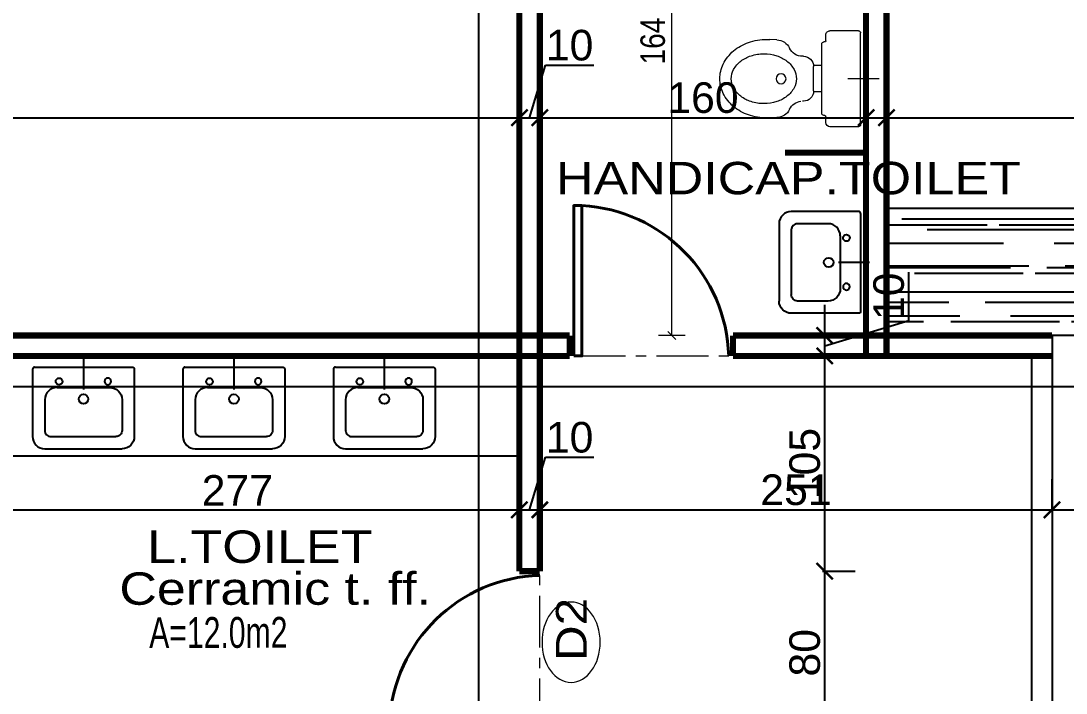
# Model space of a CAD drawing. Extents: x 250879 to 348495, y -51522 to -9360.
# Drawn here: x 288545 to 289057, y -21243 to -20914 of the extents above; entities that cross this region are included whole.
import ezdxf

# ---------------------------------------------------------------- set-up
doc = ezdxf.new("R2010")
doc.units = 0
doc.linetypes.add('CENTER', pattern=[50.8, 31.75, -6.35, 6.35, -6.35])
doc.layers.get('0').update_dxf_attribs({"linetype": 'CONTINUOUS'})
doc.layers.get('DEFPOINTS').update_dxf_attribs({"color": 9, "linetype": 'CONTINUOUS'})
for name, color, linetype, lineweight in [('A-Axis', 1, 'CENTER', 9), ('A-text finishing', 6, 'CONTINUOUS', 13), ('A-text function', 30, 'CONTINUOUS', 20), ('dimention', 151, 'CONTINUOUS', 13), ('FURN', 126, 'CONTINUOUS', 9), ('SECTION-ar', 131, 'CONTINUOUS', 40)]:
    doc.layers.add(name, color=color, linetype=linetype, lineweight=lineweight)
for name, color, linetype in [('AXIS', 1, 'CONTINUOUS'), ('elevat', 4, 'CONTINUOUS'), ('FURNITURE', 4, 'CONTINUOUS'), ('HATCH', 8, 'CONTINUOUS'), ('TEXT', 3, 'CONTINUOUS'), ('WALL', 7, 'CONTINUOUS')]:
    doc.layers.add(name, color=color, linetype=linetype)
doc.styles.add('ARIAL', font='BOD_CR.TTF', dxfattribs={"width": 1.2})
doc.styles.get("Standard").update_dxf_attribs({"font": 'sanss___.ttf', "height": 15})
doc.styles.add('yon', font='ARIALN.TTF')
doc.dimstyles.new('CM', dxfattribs={"dimscale": 0, "dimtxt": 12, "dimasz": 0.4, "dimexe": 50, "dimexo": 1000, "dimgap": 0.03, "dimtad": 1, "dimdec": 0, "dimzin": 0, "dimdsep": 46, "dimtxsty": 'yon', "dimblk": 'Ar thick3', "dimcen": 3, "dimdle": 8, "dimse1": 1, "dimse2": 1, "dimclrd": 8, "dimclre": 8, "dimclrt": 30, "dimadec": 0, "dimazin": 0, "dimtfac": 1, "dimtdec": 0, "dimtix": 1, "dimtmove": 1, "dimatfit": 3, "dimfxl": 50, "dimtolj": 1, "dimtzin": 0, "dimlwd": 9, "dimarcsym": 0})
doc.dimstyles.new('STANDARD$0', dxfattribs={"dimscale": 0, "dimtxt": 12, "dimasz": 8, "dimexe": 15, "dimexo": 0.0625, "dimgap": 2, "dimtad": 1, "dimdec": 0, "dimzin": 0, "dimdsep": 46, "dimtxsty": 'Standard', "dimblk1": 'ARCHTICK', "dimblk2": 'ARCHTICK', "dimsah": 1, "dimcen": 0.09, "dimdle": 15, "dimclrd": 3, "dimclre": 3, "dimclrt": 3, "dimazin": 0, "dimtfac": 1, "dimtdec": 0, "dimtofl": 0, "dimtmove": 1, "dimatfit": 3, "dimldrblk": 'ARCHTICK', "dimfxl": 1.0455, "dimfxlon": 1, "dimtolj": 1, "dimtzin": 0, "dimarcsym": 0})

# ---------------------------------------------------------------- blocks, each defined once
blk = doc.blocks.new('AXISG')
at = {"layer": 'AXIS'}
for p, q in [((306395.36, -19949.16), (306395.36, -23531.69)), ((305610.04, -21092.83), (307936.9, -21092.83))]:
    blk.add_line(p, q, dxfattribs=at)
blk = doc.blocks.new('D95')
at = {"layer": 'A-Axis'}
blk.add_line((307625.71, -30976.98), (307530.71, -30976.98), dxfattribs=at)
at = {"layer": 'SECTION-ar', "ltscale": 20}
blk.add_lwpolyline([(307625.71, -30976.98), (307620.71, -30976.98), (307620.71, -30884.88), (307625.71, -30884.88)], close=True, dxfattribs=at)
blk.add_arc((307625.64, -30979.72), 94.97, 92.97547, 178.34595, dxfattribs=at)
blk = doc.blocks.new('hg')
at = {"layer": 'elevat'}
for p, q in [((91202.32, 75504.43), (91202.32, 75489.24)), ((91177.36, 75499.14), (91177.36, 75466.14)), ((91226.27, 75500.14), (91178.36, 75500.14)), ((91227.27, 75499.14), (91227.27, 75466.14)), ((91215.27, 75490.14), (91189.36, 75490.14)), ((91183.36, 75484.14), (91183.36, 75469.14)), ((91221.27, 75484.14), (91221.27, 75469.14)), ((91218.27, 75466.14), (91186.36, 75466.14)), ((91221.27, 75460.14), (91183.36, 75460.14))]:
    blk.add_line(p, q, dxfattribs=at)
for centre, major_axis, start_param, end_param in [((91178.36, 75499.14), (0.707, 0.707), 0.785398, 2.356194), ((91190.36, 75493.14), (-1.16, -1.16), 3.141593, 9.424778), ((91189.36, 75484.14), (-4.24, 4.24), -0.785398, 0.785398), ((91183.36, 75466.14), (4.24, 4.24), 2.356194, 3.926991), ((91186.36, 75469.14), (2.12, 2.12), 2.356194, 3.926991)]:
    blk.add_ellipse(centre, major_axis=major_axis, ratio=1, start_param=start_param, end_param=end_param, dxfattribs=at)
at = {"layer": 'elevat', "extrusion": (0, 0, -1)}
for centre, major_axis, start_param, end_param in [((91226.27, 75499.14), (-0.707, 0.707), 0.785398, 2.356194), ((91214.27, 75493.14), (-1.16, -1.16), 4.712389, 10.995574), ((91202.27, 75484.49), (-1.65, -1.65), 4.712389, 10.995574), ((91215.27, 75484.14), (4.24, 4.24), -0.785398, 0.785398), ((91218.27, 75469.14), (-2.12, 2.12), 2.356194, 3.926991), ((91221.27, 75466.14), (-4.24, 4.24), 2.356194, 3.926991)]:
    blk.add_ellipse(centre, major_axis=major_axis, ratio=1, start_param=start_param, end_param=end_param, dxfattribs=at)
blk = doc.blocks.new('_ARCHTICK')
at = {"color": 0, "linetype": 'ByBlock', "const_width": 0.15}
blk.add_lwpolyline([(-0.5, -0.5), (0.5, 0.5)], dxfattribs=at)
blk = doc.blocks.new('*D417')
at = {"layer": 'DEFPOINTS', "color": 0, "linetype": 'Continuous', "transparency": 16777216}
for p in [(289050.29, -21077.83), (289163.15, -21077.83), (288849.66, -21732.92)]:
    blk.add_point(p, dxfattribs=at)
at = {"layer": 'WALL', "color": 3, "linetype": 'Continuous', "lineweight": -2, "transparency": 16777216}
for p, q in [((289163.15, -21747.92), (289163.15, -21062.83)), ((289162.11, -21077.83), (289178.15, -21077.83)), ((289162.11, -21732.92), (289178.15, -21732.92))]:
    blk.add_line(p, q, dxfattribs=at)
at = {"layer": 'WALL', "color": 3, "linetype": 'Continuous', "lineweight": -2, "transparency": 16777216, "xscale": 8, "yscale": 8, "zscale": 8}
for p, rotation in [((289163.15, -21077.83), 90), ((289163.15, -21732.92), 270)]:
    blk.add_blockref('_ARCHTICK', p, dxfattribs=dict(at, rotation=rotation))
at = {"layer": 'WALL', "color": 3, "linetype": 'Continuous', "transparency": 16777216, "insert": (289153.41, -21405.37), "char_height": 15, "attachment_point": 5, "rotation": 90}
blk.add_mtext('\\A1;655', dxfattribs=at)
blk = doc.blocks.new('*D418')
at = {"layer": 'DEFPOINTS', "color": 0, "linetype": 'Continuous', "transparency": 16777216}
for p in [(289050.29, -21067.83), (289163.15, -21067.83), (289050.29, -21077.83)]:
    blk.add_point(p, dxfattribs=at)
at = {"layer": 'WALL', "color": 3, "linetype": 'Continuous', "lineweight": -2, "transparency": 16777216}
for p, q in [((289204.33, -21060.48), (289204.33, -21036.71)), ((289163.15, -21092.83), (289163.15, -21052.83)), ((289163.15, -21072.83), (289204.33, -21060.48)), ((289162.11, -21067.83), (289178.15, -21067.83)), ((289162.11, -21077.83), (289178.15, -21077.83))]:
    blk.add_line(p, q, dxfattribs=at)
at = {"layer": 'WALL', "color": 3, "linetype": 'Continuous', "lineweight": -2, "transparency": 16777216, "xscale": 8, "yscale": 8, "zscale": 8}
for p, rotation in [((289163.15, -21067.83), 90), ((289163.15, -21077.83), 270)]:
    blk.add_blockref('_ARCHTICK', p, dxfattribs=dict(at, rotation=rotation))
at = {"layer": 'WALL', "color": 3, "linetype": 'Continuous', "transparency": 16777216, "insert": (289194.6, -21048.59), "char_height": 15, "attachment_point": 5, "rotation": 90}
blk.add_mtext('\\A1;10', dxfattribs=at)
blk = doc.blocks.new('*D419')
at = {"layer": 'DEFPOINTS', "color": 0, "linetype": 'Continuous', "transparency": 16777216}
for p in [(288969.07, -20759.29), (289163.15, -20759.29), (289050.29, -21067.83)]:
    blk.add_point(p, dxfattribs=at)
at = {"layer": 'WALL', "color": 3, "linetype": 'Continuous', "lineweight": -2, "transparency": 16777216}
for p, q in [((289163.15, -21082.83), (289163.15, -20744.29)), ((289162.11, -20759.29), (289178.15, -20759.29)), ((289162.11, -21067.83), (289178.15, -21067.83))]:
    blk.add_line(p, q, dxfattribs=at)
at = {"layer": 'WALL', "color": 3, "linetype": 'Continuous', "lineweight": -2, "transparency": 16777216, "xscale": 8, "yscale": 8, "zscale": 8}
for p, rotation in [((289163.15, -20759.29), 90), ((289163.15, -21067.83), 270)]:
    blk.add_blockref('_ARCHTICK', p, dxfattribs=dict(at, rotation=rotation))
at = {"layer": 'WALL', "color": 3, "linetype": 'Continuous', "transparency": 16777216, "insert": (289153.41, -20913.56), "char_height": 15, "attachment_point": 5, "rotation": 90}
blk.add_mtext('\\A1;309', dxfattribs=at)
blk = doc.blocks.new('*D858')
at = {"layer": 'DEFPOINTS', "color": 0, "linetype": 'Continuous', "transparency": 16777216}
for p in [(288799.07, -21183.3), (288938.77, -21183.3), (288799.07, -21263.3)]:
    blk.add_point(p, dxfattribs=at)
at = {"layer": 'WALL', "color": 3, "linetype": 'Continuous', "lineweight": -2, "transparency": 16777216}
for p, q in [((288938.77, -21278.3), (288938.77, -21168.3)), ((288937.72, -21183.3), (288953.77, -21183.3)), ((288937.72, -21263.3), (288953.77, -21263.3))]:
    blk.add_line(p, q, dxfattribs=at)
at = {"layer": 'WALL', "color": 3, "linetype": 'Continuous', "lineweight": -2, "transparency": 16777216, "xscale": 8, "yscale": 8, "zscale": 8}
for p, rotation in [((288938.77, -21183.3), 90), ((288938.77, -21263.3), 270)]:
    blk.add_blockref('_ARCHTICK', p, dxfattribs=dict(at, rotation=rotation))
at = {"layer": 'WALL', "color": 3, "linetype": 'Continuous', "transparency": 16777216, "insert": (288929.04, -21223.3), "char_height": 15, "attachment_point": 5, "rotation": 90}
blk.add_mtext('\\A1;80', dxfattribs=at)
blk = doc.blocks.new('*D859')
at = {"layer": 'DEFPOINTS', "color": 0, "linetype": 'Continuous', "transparency": 16777216}
for p in [(288833.01, -21077.83), (288938.77, -21077.83), (288799.07, -21183.3)]:
    blk.add_point(p, dxfattribs=at)
at = {"layer": 'WALL', "color": 3, "linetype": 'Continuous', "lineweight": -2, "transparency": 16777216}
for p, q in [((288938.77, -21198.3), (288938.77, -21062.83)), ((288937.72, -21077.83), (288953.77, -21077.83)), ((288937.72, -21183.3), (288953.77, -21183.3))]:
    blk.add_line(p, q, dxfattribs=at)
at = {"layer": 'WALL', "color": 3, "linetype": 'Continuous', "lineweight": -2, "transparency": 16777216, "xscale": 8, "yscale": 8, "zscale": 8}
for p, rotation in [((288938.77, -21077.83), 90), ((288938.77, -21183.3), 270)]:
    blk.add_blockref('_ARCHTICK', p, dxfattribs=dict(at, rotation=rotation))
at = {"layer": 'WALL', "color": 3, "linetype": 'Continuous', "transparency": 16777216, "insert": (288929.04, -21130.57), "char_height": 15, "attachment_point": 5, "rotation": 90}
blk.add_mtext('\\A1;105', dxfattribs=at)
blk = doc.blocks.new('*D860')
at = {"layer": 'DEFPOINTS', "color": 0, "linetype": 'Continuous', "transparency": 16777216}
for p in [(288833.01, -21067.83), (288938.77, -21067.83), (288833.01, -21077.83)]:
    blk.add_point(p, dxfattribs=at)
at = {"layer": 'WALL', "color": 3, "linetype": 'Continuous', "lineweight": -2, "transparency": 16777216}
for p, q in [((288979.95, -21060.48), (288979.95, -21036.71)), ((288938.77, -21092.83), (288938.77, -21052.83)), ((288938.77, -21072.83), (288979.95, -21060.48)), ((288937.72, -21067.83), (288953.77, -21067.83)), ((288937.72, -21077.83), (288953.77, -21077.83))]:
    blk.add_line(p, q, dxfattribs=at)
at = {"layer": 'WALL', "color": 3, "linetype": 'Continuous', "lineweight": -2, "transparency": 16777216, "xscale": 8, "yscale": 8, "zscale": 8}
for p, rotation in [((288938.77, -21067.83), 90), ((288938.77, -21077.83), 270)]:
    blk.add_blockref('_ARCHTICK', p, dxfattribs=dict(at, rotation=rotation))
at = {"layer": 'WALL', "color": 3, "linetype": 'Continuous', "transparency": 16777216, "insert": (288970.22, -21048.59), "char_height": 15, "attachment_point": 5, "rotation": 90}
blk.add_mtext('\\A1;10', dxfattribs=at)
blk = doc.blocks.new('*D864')
at = {"layer": 'DEFPOINTS', "color": 0, "linetype": 'Continuous', "transparency": 16777216}
for p in [(288789.07, -20961.06), (288202.54, -20984.58), (288789.07, -20984.58)]:
    blk.add_point(p, dxfattribs=at)
at = {"layer": 'WALL', "color": 3, "linetype": 'Continuous', "lineweight": -2, "transparency": 16777216}
for p, q in [((288202.54, -20962.11), (288202.54, -20946.06)), ((288789.07, -20962.11), (288789.07, -20946.06)), ((288187.54, -20961.06), (288804.07, -20961.06))]:
    blk.add_line(p, q, dxfattribs=at)
at = {"layer": 'WALL', "color": 3, "linetype": 'Continuous', "lineweight": -2, "transparency": 16777216, "xscale": 8, "yscale": 8, "zscale": 8, "rotation": 180}
blk.add_blockref('_ARCHTICK', (288202.54, -20961.06), dxfattribs=at)
at = {"layer": 'WALL', "color": 3, "linetype": 'Continuous', "lineweight": -2, "transparency": 16777216, "xscale": 8, "yscale": 8, "zscale": 8}
blk.add_blockref('_ARCHTICK', (288789.07, -20961.06), dxfattribs=at)
at = {"layer": 'WALL', "color": 3, "linetype": 'Continuous', "transparency": 16777216, "insert": (288495.8, -20951.34), "char_height": 15, "attachment_point": 5}
blk.add_mtext('\\A1;587', dxfattribs=at)
blk = doc.blocks.new('*D865')
at = {"layer": 'DEFPOINTS', "color": 0, "linetype": 'Continuous', "transparency": 16777216}
for p in [(288799.07, -20961.06), (288799.07, -20981.12), (288789.07, -20984.58)]:
    blk.add_point(p, dxfattribs=at)
at = {"layer": 'WALL', "color": 3, "linetype": 'Continuous', "lineweight": -2, "transparency": 16777216}
for p, q in [((288794.07, -20961.06), (288801.79, -20935.34)), ((288801.79, -20935.34), (288825.56, -20935.34)), ((288789.07, -20962.11), (288789.07, -20946.06)), ((288799.07, -20962.11), (288799.07, -20946.06)), ((288774.07, -20961.06), (288814.07, -20961.06))]:
    blk.add_line(p, q, dxfattribs=at)
at = {"layer": 'WALL', "color": 3, "linetype": 'Continuous', "lineweight": -2, "transparency": 16777216, "xscale": 8, "yscale": 8, "zscale": 8, "rotation": 180}
blk.add_blockref('_ARCHTICK', (288789.07, -20961.06), dxfattribs=at)
at = {"layer": 'WALL', "color": 3, "linetype": 'Continuous', "lineweight": -2, "transparency": 16777216, "xscale": 8, "yscale": 8, "zscale": 8}
blk.add_blockref('_ARCHTICK', (288799.07, -20961.06), dxfattribs=at)
at = {"layer": 'WALL', "color": 3, "linetype": 'Continuous', "transparency": 16777216, "insert": (288813.68, -20925.61), "char_height": 15, "attachment_point": 5}
blk.add_mtext('\\A1;10', dxfattribs=at)
blk = doc.blocks.new('*D866')
at = {"layer": 'DEFPOINTS', "color": 0, "linetype": 'Continuous', "transparency": 16777216}
for p in [(288959.07, -20961.06), (288959.07, -20969.99), (288799.07, -20981.12)]:
    blk.add_point(p, dxfattribs=at)
at = {"layer": 'WALL', "color": 3, "linetype": 'Continuous', "lineweight": -2, "transparency": 16777216}
for p, q in [((288799.07, -20962.11), (288799.07, -20946.06)), ((288959.07, -20962.11), (288959.07, -20946.06)), ((288784.07, -20961.06), (288974.07, -20961.06))]:
    blk.add_line(p, q, dxfattribs=at)
at = {"layer": 'WALL', "color": 3, "linetype": 'Continuous', "lineweight": -2, "transparency": 16777216, "xscale": 8, "yscale": 8, "zscale": 8, "rotation": 180}
blk.add_blockref('_ARCHTICK', (288799.07, -20961.06), dxfattribs=at)
at = {"layer": 'WALL', "color": 3, "linetype": 'Continuous', "lineweight": -2, "transparency": 16777216, "xscale": 8, "yscale": 8, "zscale": 8}
blk.add_blockref('_ARCHTICK', (288959.07, -20961.06), dxfattribs=at)
at = {"layer": 'WALL', "color": 3, "linetype": 'Continuous', "transparency": 16777216, "insert": (288879.07, -20951.33), "char_height": 15, "attachment_point": 5}
blk.add_mtext('\\A1;160', dxfattribs=at)
blk = doc.blocks.new('*D867')
at = {"layer": 'DEFPOINTS', "color": 0, "linetype": 'Continuous', "transparency": 16777216}
for p in [(289384.39, -20961.06), (289384.39, -20966.28), (288969.07, -21028.75)]:
    blk.add_point(p, dxfattribs=at)
at = {"layer": 'WALL', "color": 3, "linetype": 'Continuous', "lineweight": -2, "transparency": 16777216}
for p, q in [((288969.07, -20962.11), (288969.07, -20946.06)), ((289384.39, -20962.11), (289384.39, -20946.06)), ((288954.07, -20961.06), (289399.39, -20961.06))]:
    blk.add_line(p, q, dxfattribs=at)
at = {"layer": 'WALL', "color": 3, "linetype": 'Continuous', "lineweight": -2, "transparency": 16777216, "xscale": 8, "yscale": 8, "zscale": 8, "rotation": 180}
blk.add_blockref('_ARCHTICK', (288969.07, -20961.06), dxfattribs=at)
at = {"layer": 'WALL', "color": 3, "linetype": 'Continuous', "lineweight": -2, "transparency": 16777216, "xscale": 8, "yscale": 8, "zscale": 8}
blk.add_blockref('_ARCHTICK', (289384.39, -20961.06), dxfattribs=at)
at = {"layer": 'WALL', "color": 3, "linetype": 'Continuous', "transparency": 16777216, "insert": (289176.73, -20951.34), "char_height": 15, "attachment_point": 5}
blk.add_mtext('\\A1;415', dxfattribs=at)
blk = doc.blocks.new('*D874')
at = {"layer": 'DEFPOINTS', "color": 0, "linetype": 'Continuous', "transparency": 16777216}
for p in [(288789.07, -21153.23), (288512.43, -21167.44), (288789.07, -21167.44)]:
    blk.add_point(p, dxfattribs=at)
at = {"layer": 'WALL', "color": 3, "linetype": 'Continuous', "lineweight": -2, "transparency": 16777216}
for p, q in [((288512.43, -21154.28), (288512.43, -21138.23)), ((288789.07, -21154.28), (288789.07, -21138.23)), ((288497.43, -21153.23), (288804.07, -21153.23))]:
    blk.add_line(p, q, dxfattribs=at)
at = {"layer": 'WALL', "color": 3, "linetype": 'Continuous', "lineweight": -2, "transparency": 16777216, "xscale": 8, "yscale": 8, "zscale": 8, "rotation": 180}
blk.add_blockref('_ARCHTICK', (288512.43, -21153.23), dxfattribs=at)
at = {"layer": 'WALL', "color": 3, "linetype": 'Continuous', "lineweight": -2, "transparency": 16777216, "xscale": 8, "yscale": 8, "zscale": 8}
blk.add_blockref('_ARCHTICK', (288789.07, -21153.23), dxfattribs=at)
at = {"layer": 'WALL', "color": 3, "linetype": 'Continuous', "transparency": 16777216, "insert": (288650.75, -21143.73), "char_height": 15, "attachment_point": 5}
blk.add_mtext('\\A1;277', dxfattribs=at)
blk = doc.blocks.new('*D875')
at = {"layer": 'DEFPOINTS', "color": 0, "linetype": 'Continuous', "transparency": 16777216}
for p in [(288799.07, -21153.23), (288789.07, -21167.44), (288799.07, -21167.44)]:
    blk.add_point(p, dxfattribs=at)
at = {"layer": 'WALL', "color": 3, "linetype": 'Continuous', "lineweight": -2, "transparency": 16777216}
for p, q in [((288794.07, -21153.23), (288801.79, -21127.5)), ((288801.79, -21127.5), (288825.56, -21127.5)), ((288789.07, -21154.28), (288789.07, -21138.23)), ((288799.07, -21154.28), (288799.07, -21138.23)), ((288774.07, -21153.23), (288814.07, -21153.23))]:
    blk.add_line(p, q, dxfattribs=at)
at = {"layer": 'WALL', "color": 3, "linetype": 'Continuous', "lineweight": -2, "transparency": 16777216, "xscale": 8, "yscale": 8, "zscale": 8, "rotation": 180}
blk.add_blockref('_ARCHTICK', (288789.07, -21153.23), dxfattribs=at)
at = {"layer": 'WALL', "color": 3, "linetype": 'Continuous', "lineweight": -2, "transparency": 16777216, "xscale": 8, "yscale": 8, "zscale": 8}
blk.add_blockref('_ARCHTICK', (288799.07, -21153.23), dxfattribs=at)
at = {"layer": 'WALL', "color": 3, "linetype": 'Continuous', "transparency": 16777216, "insert": (288813.68, -21117.78), "char_height": 15, "attachment_point": 5}
blk.add_mtext('\\A1;10', dxfattribs=at)
blk = doc.blocks.new('*D876')
at = {"layer": 'DEFPOINTS', "color": 0, "linetype": 'Continuous', "transparency": 16777216}
for p in [(289050.29, -21153.23), (288799.07, -21167.44), (289050.29, -21187.01)]:
    blk.add_point(p, dxfattribs=at)
at = {"layer": 'WALL', "color": 3, "linetype": 'Continuous', "lineweight": -2, "transparency": 16777216}
for p, q in [((288799.07, -21154.28), (288799.07, -21138.23)), ((289050.29, -21154.28), (289050.29, -21138.23)), ((288784.07, -21153.23), (289065.29, -21153.23))]:
    blk.add_line(p, q, dxfattribs=at)
at = {"layer": 'WALL', "color": 3, "linetype": 'Continuous', "lineweight": -2, "transparency": 16777216, "xscale": 8, "yscale": 8, "zscale": 8, "rotation": 180}
blk.add_blockref('_ARCHTICK', (288799.07, -21153.23), dxfattribs=at)
at = {"layer": 'WALL', "color": 3, "linetype": 'Continuous', "lineweight": -2, "transparency": 16777216, "xscale": 8, "yscale": 8, "zscale": 8}
blk.add_blockref('_ARCHTICK', (289050.29, -21153.23), dxfattribs=at)
at = {"layer": 'WALL', "color": 3, "linetype": 'Continuous', "transparency": 16777216, "insert": (288924.68, -21143.5), "char_height": 15, "attachment_point": 5}
blk.add_mtext('\\A1;251', dxfattribs=at)
blk = doc.blocks.new('*D877')
at = {"layer": 'DEFPOINTS', "color": 0, "linetype": 'Continuous', "transparency": 16777216}
for p in [(289384.39, -21077.83), (289384.39, -21153.23), (289050.29, -21187.01)]:
    blk.add_point(p, dxfattribs=at)
at = {"layer": 'WALL', "color": 3, "linetype": 'Continuous', "lineweight": -2, "transparency": 16777216}
for p, q in [((289050.29, -21154.28), (289050.29, -21138.23)), ((289035.29, -21153.23), (289399.39, -21153.23)), ((289384.39, -21152.18), (289384.39, -21168.23))]:
    blk.add_line(p, q, dxfattribs=at)
at = {"layer": 'WALL', "color": 3, "linetype": 'Continuous', "lineweight": -2, "transparency": 16777216, "xscale": 8, "yscale": 8, "zscale": 8, "rotation": 180}
blk.add_blockref('_ARCHTICK', (289050.29, -21153.23), dxfattribs=at)
at = {"layer": 'WALL', "color": 3, "linetype": 'Continuous', "lineweight": -2, "transparency": 16777216, "xscale": 8, "yscale": 8, "zscale": 8}
blk.add_blockref('_ARCHTICK', (289384.39, -21153.23), dxfattribs=at)
at = {"layer": 'WALL', "color": 3, "linetype": 'Continuous', "transparency": 16777216, "insert": (289217.34, -21143.49), "char_height": 15, "attachment_point": 5}
blk.add_mtext('\\A1;334', dxfattribs=at)
blk = doc.blocks.new('TOILET')
for p, q in [((0, 0.092), (0, -0.0627)), ((-0.225, 0), (0.225, 0)), ((-0.235, -0.01), (-0.235, -0.15)), ((0.235, -0.01), (0.235, -0.15)), ((-0.215, -0.17), (-0.185, -0.17)), ((-0.18, -0.175), (-0.18, -0.18)), ((-0.17, -0.19), (0.17, -0.19)), ((-0.065, -0.19), (-0.065, -0.2303)), ((0.065, -0.19), (0.065, -0.2303)), ((0.18, -0.175), (0.18, -0.18)), ((0.185, -0.17), (0.215, -0.17)), ((-0.06, -0.23), (0.06, -0.23)), ((-0.11, -0.28), (-0.11, -0.2844)), ((0.11, -0.28), (0.11, -0.2844)), ((-0.19, -0.4109), (-0.1922, -0.4455)), ((0.19, -0.4109), (0.1922, -0.4455))]:
    blk.add_line(p, q)
blk.add_lwpolyline([(0, -0.3142, 0.12494), (-0.0449, -0.3256, 0.105803), (-0.0863, -0.3611, 0.08665), (-0.1123, -0.4111, 0.076707), (-0.122, -0.474, 0.076707), (-0.1123, -0.537, 0.08665), (-0.0863, -0.587, 0.105803), (-0.0449, -0.6225, 0.12494), (0, -0.6338, 0.12494), (0.0449, -0.6225, 0.105803), (0.0863, -0.587, 0.08665), (0.1123, -0.537, 0.076707), (0.122, -0.474, 0.076707), (0.1123, -0.4111, 0.08665), (0.0863, -0.3611, 0.105803), (0.0449, -0.3256, 0.12494)], format="xyb", close=True)
for points in [[(-0.1922, -0.4455, 0.013212), (-0.1926, -0.46, 0.083653), (-0.1775, -0.5498, 0.091059), (-0.1362, -0.6226, 0.103953), (-0.0719, -0.6732, 0.115359), (0, -0.69, 0.115359)], [(0, -0.69, 0.115359), (0.0719, -0.6732, 0.103953), (0.1362, -0.6226, 0.091059), (0.1775, -0.5498, 0.083653), (0.1926, -0.46, 0.013212), (0.1922, -0.4455, 0.091059)]]:
    blk.add_lwpolyline(points, format="xyb")
blk.add_circle((0, -0.3899), 0.0246)
for centre, radius, start, end in [((-0.225, -0.01), 0.01, 90, 180), ((0.225, -0.01), 0.01, 0, 90), ((-0.215, -0.15), 0.02, 180, 270), ((0.215, -0.15), 0.02, 270, 0), ((-0.185, -0.175), 0.005, 0, 90), ((-0.17, -0.18), 0.01, 180, 270), ((0.17, -0.18), 0.01, 270, 0), ((0.185, -0.175), 0.005, 90, 180), ((-0.06, -0.28), 0.05, 90, 180), ((0.06, -0.28), 0.05, 0, 90), ((-0.18, -0.2844), 0.07, 295.3769, 353.5888), ((0.18, -0.2844), 0.07, 180, 244.6231), ((-0.12, -0.4109), 0.07, 115.3769, 180), ((0.12, -0.4109), 0.07, 0, 64.6231)]:
    blk.add_arc(centre, radius, start, end)
blk = doc.blocks.new('Ar thick3')
at = {"layer": 'dimention'}
blk.add_line((0, 16.2), (0, -16.2), dxfattribs=at)
at = {"layer": 'dimention', "const_width": 1.5}
blk.add_lwpolyline([(-5, -5.1), (5, 4.9)], dxfattribs=at)
blk = doc.blocks.new('*D1523')
at = {"layer": 'DEFPOINTS', "color": 0, "linetype": 'Continuous', "transparency": 16777216}
for p in [(288863.83, -20903.58), (288900.92, -20903.58), (288900.92, -21067.83)]:
    blk.add_point(p, dxfattribs=at)
at = {"layer": 'WALL', "color": 8, "linetype": 'Continuous', "lineweight": 9, "transparency": 16777216}
blk.add_line((288863.83, -21067.43), (288863.83, -20903.98), dxfattribs=at)
at = {"layer": 'WALL', "color": 8, "linetype": 'Continuous', "lineweight": 9, "transparency": 16777216, "xscale": 0.4, "yscale": 0.4, "zscale": 0.4}
for p, rotation in [((288863.83, -20903.58), 90), ((288863.83, -21067.83), 270)]:
    blk.add_blockref('Ar thick3', p, dxfattribs=dict(at, rotation=rotation))
at = {"layer": 'WALL', "color": 30, "linetype": 'Continuous', "transparency": 16777216, "insert": (288854.51, -20923.51), "char_height": 12, "attachment_point": 5, "rotation": 90, "style": 'yon'}
blk.add_mtext('\\A1;164', dxfattribs=at)

msp = doc.modelspace()

# ---------------------------------------------------------------- hatches: boundary and pattern name
at = {"layer": 'HATCH', "linetype": 'ByBlock', "ltscale": 3}
h = msp.add_hatch(dxfattribs=at)
h.set_pattern_fill('AR-RROOF', color=256, scale=0.7, style=0)
h.paths.add_polyline_path([(289384.39038, -21005.35911), (289089.23092, -21005.35911), (289089.23092, -21067.83296), (289384.39038, -21067.83296)])
h.paths.add_polyline_path([(289089.23092, -21005.35911), (288969.07146, -21005.35911), (288969.07146, -21067.83296), (289089.23092, -21067.83296)])
h.paths.add_polyline_path([(289183.12725, -21062.22926), (289183.12725, -21034.9556), (289206.07993, -21034.9556), (289206.07993, -21062.22926)], flags=24)
h.paths.add_polyline_path([(288958.74459, -21062.22926), (288958.74459, -21034.9556), (288981.69727, -21034.9556), (288981.69727, -21062.22926)], flags=9)

# ---------------------------------------------------------------- linework, layer by layer
at = {"layer": 'AXIS'}
for p, q in [((288769.07146, -19873.99297), (288769.07146, -23471.69157)), ((288057.34452, -21092.83296), (290310.61209, -21092.83296))]:
    msp.add_line(p, q, dxfattribs=at)
at = {"layer": 'FURN', "extrusion": (0, 0, -1)}
msp.add_ellipse((288814.41452, -21218.1032), major_axis=(0, -19.68597), ratio=0.724380907, dxfattribs=at)
at = {"layer": 'FURNITURE', "ltscale": 3}
for points in [[(288969.07146, -21005.35911), (289384.39038, -21005.35911), (289384.39038, -21067.83296), (288969.07146, -21067.83296)], [(289050.29312, -21067.83296), (289050.29312, -21719.47532), (289040.29312, -21719.47532), (289040.29312, -21077.83296)]]:
    msp.add_lwpolyline(points, dxfattribs=at)
msp.add_lwpolyline([(288789.07146, -21077.83296), (288512.42617, -21077.83296), (288512.42617, -21126.77053), (288789.07146, -21126.77053)], close=True, dxfattribs=at)
at = {"layer": 'WALL', "linetype": 'Continuous', "ltscale": 3}
for p, q in [((288789.07146, -21077.83296), (288789.07146, -21077.83296)), ((288799.07146, -21077.83296), (288799.07146, -21077.83296))]:
    msp.add_line(p, q, dxfattribs=at)
at = {"layer": 'WALL', "linetype": 'Continuous', "const_width": 3}
for points in [[(288789.07146, -20707.83296), (288789.07146, -21077.83296)], [(288799.07146, -20707.83296), (288799.07146, -21077.83296)], [(288969.07146, -21077.83296), (288969.07146, -20893.57755), (288799.07146, -20893.57755)], [(288893.75303, -21077.83296), (288959.07146, -21077.83296), (288959.07146, -20903.57755), (288799.07146, -20903.57755)], [(288207.19589, -21067.83296), (288813.75303, -21067.83296)], [(288813.75303, -21077.83296), (288813.75303, -21067.83296)], [(288893.75303, -21077.83296), (288893.75303, -21067.83296)], [(288893.75303, -21067.83296), (289050.29312, -21067.83296)], [(288207.71639, -21077.83296), (288813.75303, -21077.83296)], [(288353.59458, -21077.83296), (288804.07146, -21077.83296), (288804.07146, -21077.83296)], [(288803.74229, -21077.83296), (288570.5141, -21077.83296)], [(288799.07146, -21077.83296), (288789.07146, -21077.83296)], [(288789.07146, -21077.83296), (288789.07146, -21183.30025)], [(288799.07146, -21077.83296), (288799.07146, -21183.30025)], [(288799.07146, -21077.83296), (288813.75303, -21077.83296)], [(288893.75303, -21077.83296), (289050.29312, -21077.83296)], [(288799.07146, -21183.30025), (288789.07146, -21183.30025)]]:
    msp.add_lwpolyline(points, dxfattribs=at)
at = {"layer": 'WALL', "color": 6, "linetype": 'Continuous', "const_width": 3}
msp.add_lwpolyline([(288959.07146, -20978.23134), (288919.33986, -20978.23134)], dxfattribs=at)

# ---------------------------------------------------------------- block references
at = {"layer": 'FURN', "xscale": -100, "yscale": 100, "zscale": 100, "rotation": 270}
msp.add_blockref('TOILET', (288956.34292, -20941.96496), dxfattribs=at)
at = {"layer": 'FURN', "xscale": -1, "rotation": 270}
msp.add_blockref('hg', (213456.26079, -112234.26774), dxfattribs=at)
at = {"layer": 'FURN', "xscale": -1}
for p in [(379777.58984, -96583.43619), (379925.11355, -96583.43619)]:
    msp.add_blockref('hg', p, dxfattribs=at)
at = {"layer": 'FURNITURE', "ltscale": 3, "xscale": -1}
msp.add_blockref('hg', (379851.35169, -96583.43619), dxfattribs=at)
at = {"layer": 'WALL', "linetype": 'Continuous'}
msp.add_blockref('AXISG', (-17626.28918, 0), dxfattribs=at)
at = {"layer": 'WALL', "linetype": 'Continuous', "xscale": -0.7999999999883585, "yscale": 0.7999999999883585, "zscale": 0.8}
msp.add_blockref('D95', (534916.26523, 3703.7532), dxfattribs=at)
at = {"layer": 'WALL', "linetype": 'Continuous', "xscale": -0.8000000000001819, "yscale": 0.8000000000001819, "zscale": 0.8, "rotation": 90}
msp.add_blockref('D95', (264017.4853, 224839.21195), dxfattribs=at)

# ---------------------------------------------------------------- texts
at = {"layer": 'A-text finishing', "style": 'ARIAL', "width": 1.2}
msp.add_text('Cerramic t. ff.', height=15.876, dxfattribs=at).set_placement((288592.90798, -21199.76699))
msp.add_text('D2', height=15.12, rotation=90, dxfattribs=at).set_placement((288822.0928, -21227.38906))
at = {"layer": 'A-text function', "char_height": 15.876, "width": 480.967424, "attachment_point": 1, "style": 'ARIAL'}
for s, insert in [('HANDICAP.TOILET', (288807.03729, -20982.72278)), ('L.TOILET', (288606.56229, -21163.36735))]:
    msp.add_mtext(s, dxfattribs=dict(at, insert=insert))
at = {"layer": 'TEXT', "width": 0.7}
msp.add_text('A=12.0m2', height=15.12, rotation=0.1269455, dxfattribs=at).set_placement((288607.53829, -21220.98533))

# ---------------------------------------------------------------- dimensions: what is measured, and where the dimension line sits
at = {"layer": 'WALL', "linetype": 'Continuous'}
for base, p1, p2, picture, middle in [((289163.15091, -20759.28907), (289050.29312, -21067.83296), (288969.07146, -20759.28907), '*D419', (289153.41429, -20913.56102)), ((288938.76825, -21067.83296), (288833.01383, -21077.83296), (288833.01383, -21067.83296), '*D860', (288970.22093, -21058.47926)), ((289163.15091, -21067.83296), (289050.29312, -21077.83296), (289050.29312, -21067.83296), '*D418', (289194.60359, -21058.47926)), ((288938.76825, -21077.83296), (288799.07146, -21183.30025), (288833.01383, -21077.83296), '*D859', (288929.04192, -21130.56661)), ((289163.15091, -21077.83296), (288849.65727, -21732.91526), (289050.29312, -21077.83296), '*D417', (289153.41429, -21405.37411)), ((288938.76825, -21183.30025), (288799.07146, -21263.30025), (288799.07146, -21183.30025), '*D858', (288929.04192, -21223.30025))]:
    dim = msp.add_linear_dim(base=base, p1=p1, p2=p2, angle=90, dimstyle='STANDARD$0', override={"dimscale": 1}, dxfattribs=at)
    dim.commit()
    dim.dimension.update_dxf_attribs({"geometry": picture, "text_midpoint": middle})
dim = msp.add_linear_dim(base=(288863.82611, -20903.57755), p1=(288900.91776, -21067.83296), p2=(288900.91776, -20903.57755), angle=90, dimstyle='CM', override={"dimscale": 1}, dxfattribs=at)
dim.commit()
dim.dimension.update_dxf_attribs({"geometry": '*D1523', "text_midpoint": (288860.66377, -20923.51004), "dimtype": 160})
for base, p1, p2, picture, middle in [((288799.07146, -20961.06175), (288789.07146, -20984.58438), (288799.07146, -20981.11897), '*D865', (288803.78936, -20925.60907)), ((288789.07146, -20961.06175), (288202.53595, -20984.58438), (288789.07146, -20984.58438), '*D864', (288495.80371, -20951.33541)), ((288959.07146, -20961.06175), (288799.07146, -20981.11897), (288959.07146, -20969.99235), '*D866', (288879.07146, -20951.32512)), ((289384.39038, -20961.06175), (288969.07146, -21028.74716), (289384.39038, -20966.28393), '*D867', (289176.73092, -20951.33541)), ((289384.39038, -21153.2302), (289050.29312, -21187.01391), (289384.39038, -21077.83296), '*D877', (289217.34175, -21143.49357)), ((288799.07146, -21153.2302), (288789.07146, -21167.4419), (288799.07146, -21167.4419), '*D875', (288803.78936, -21117.77752)), ((288789.07146, -21153.2302), (288512.42617, -21167.4419), (288789.07146, -21167.4419), '*D874', (288650.74882, -21143.7302)), ((289050.29312, -21153.2302), (288799.07146, -21167.4419), (289050.29312, -21187.01391), '*D876', (288924.68229, -21143.50386))]:
    dim = msp.add_linear_dim(base=base, p1=p1, p2=p2, dimstyle='STANDARD$0', override={"dimscale": 1}, dxfattribs=at)
    dim.commit()
    dim.dimension.update_dxf_attribs({"geometry": picture, "text_midpoint": middle})

doc.saveas('drawing.dxf')
